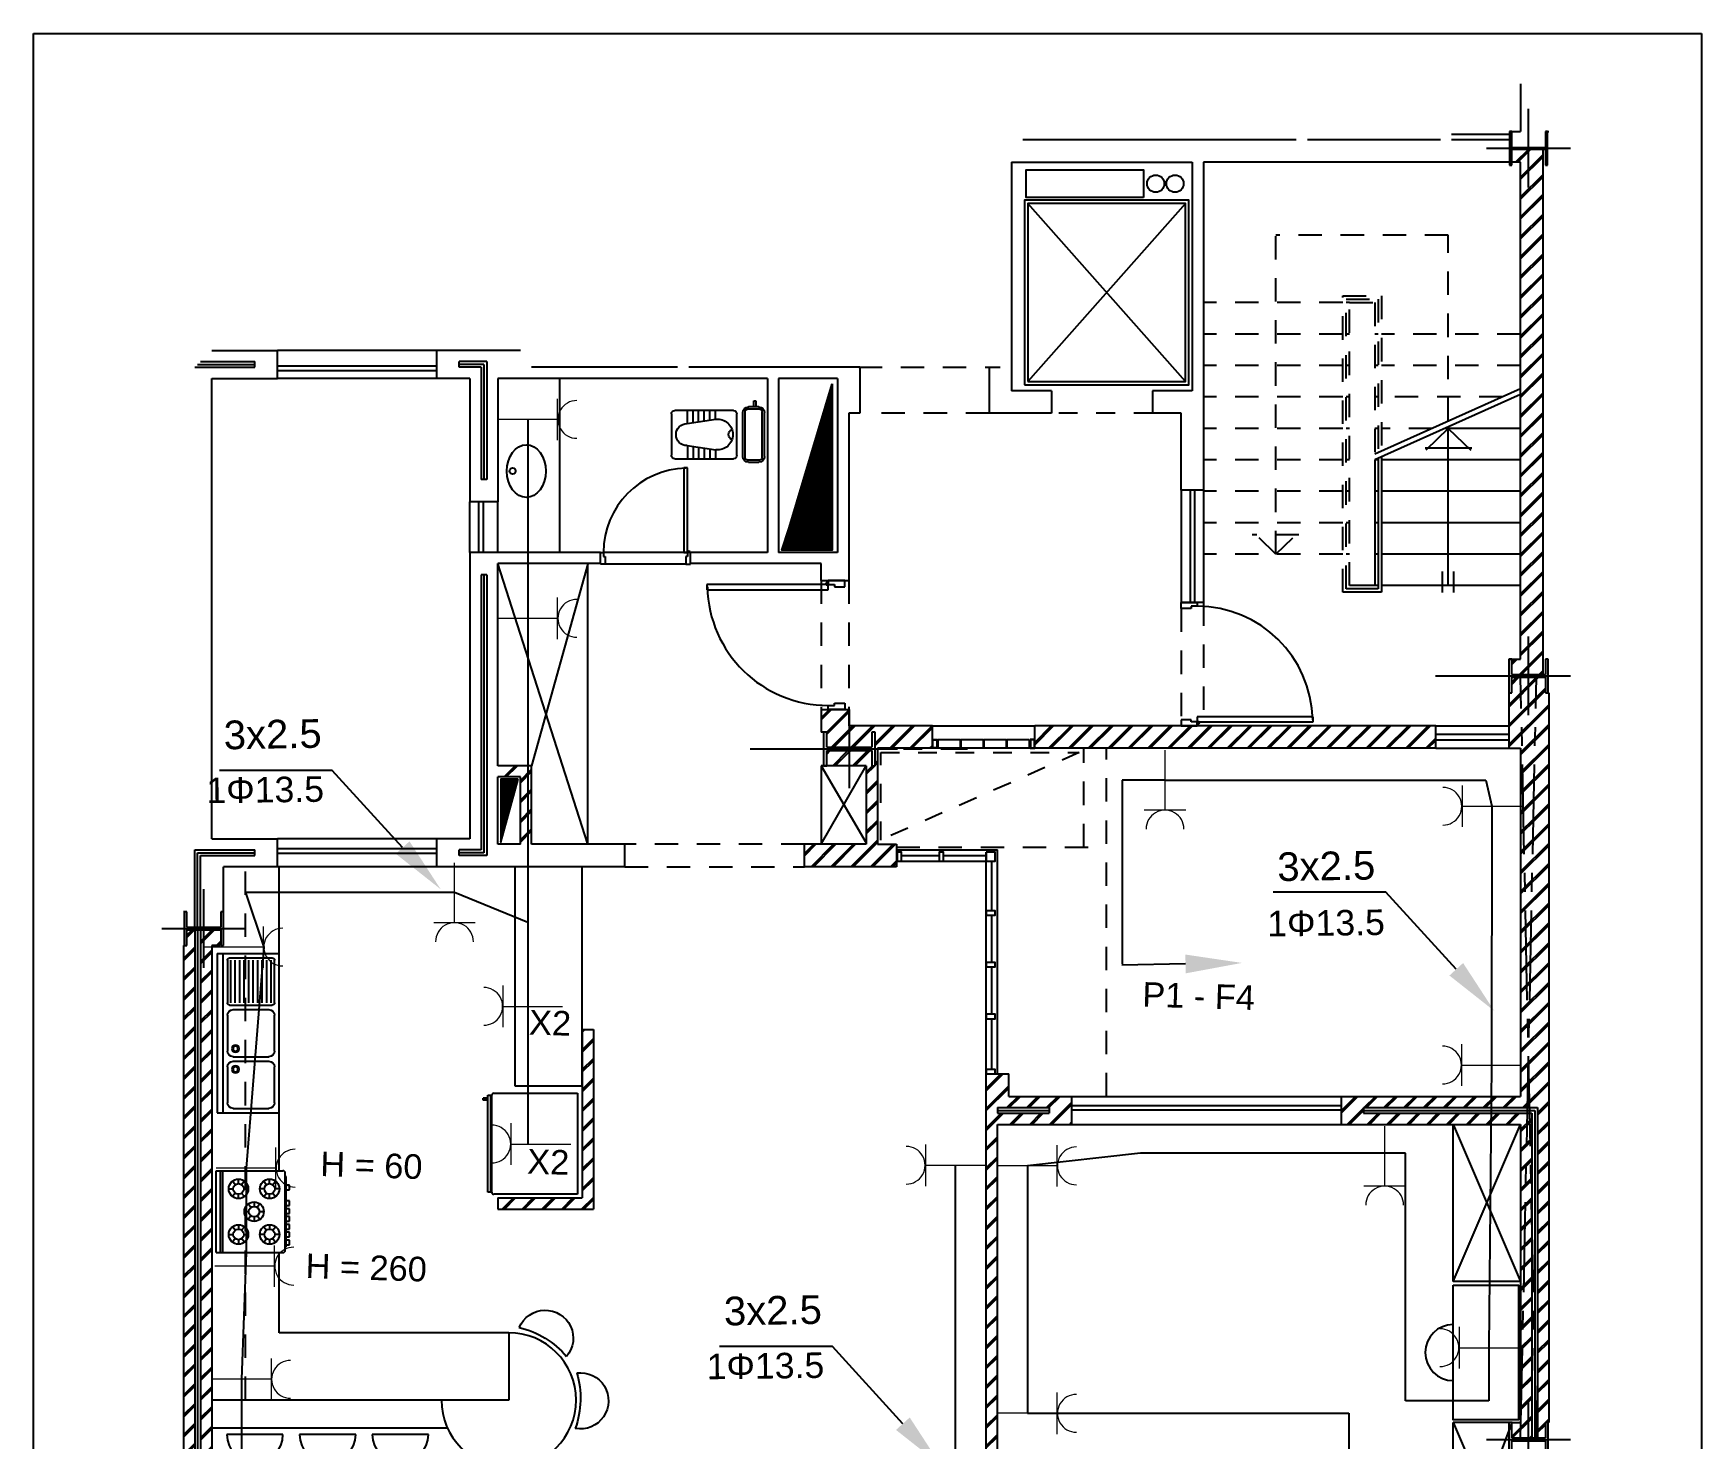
# Model space of a CAD drawing. Header units: inches. Extents: x 10.7 to 41.1, y 27.3 to 57.7.
# Drawn here: x 10.73 to 19.64, y 50.13 to 57.64 of the extents above; entities that cross this region are included whole.
import ezdxf
from ezdxf import colors
from ezdxf.entities.mleader import LeaderData, LeaderLine
from ezdxf.math import Vec2, Vec3

# ---------------------------------------------------------------- set-up
doc = ezdxf.new("R2010")
doc.units = ezdxf.units.IN
doc.header["$MEASUREMENT"] = 0
doc.linetypes.add('ACAD_ISO04W100', pattern=[30, 24, -3, 0, -3])
doc.linetypes.add('HIDDEN', pattern=[0.375, 0.25, -0.125])
for name, color, linetype in [('1', 1, 'Continuous'), ('2', 2, 'Continuous'), ('3', 3, 'Continuous'), ('4', 4, 'Continuous'), ('6', 6, 'Continuous'), ('ax', 1, 'Continuous'), ('badband', 3, 'Continuous'), ('cables', 60, 'Continuous'), ('ct', 5, 'Continuous'), ('DIM', 2, 'Continuous'), ('DOOR', 1, 'Continuous'), ('DOR', 2, 'Continuous'), ('FUR', 7, 'Continuous'), ('HATCH', 1, 'Continuous'), ('hatch-2', 4, 'Continuous'), ('PDF2_Geometry', 7, 'Continuous'), ('PLM', 7, 'Continuous'), ('WALL', 4, 'Continuous')]:
    doc.layers.add(name, color=color, linetype=linetype)
doc.layers.get('DIM').off()
doc.styles.get("Standard").update_dxf_attribs({"font": 'arial.ttf'})
doc.linetypes.add('BATTING', pattern='A,0.0001,-0.1,[134,ltypeshp.shx,S=0.1,R=0,X=-0.1,Y=0],-0.2,[134,ltypeshp.shx,S=0.1,R=180,X=0.1,Y=0],-0.1', length=0.4001)
pattern_1 = [(45, (-1810.64032, -14817.61138), (-0.0530330086, 0.0530330086), []), (45, (-1810.62832, -14817.61138), (-0.0530330086, 0.0530330086), [])]

# ---------------------------------------------------------------- blocks, each defined once
blk = doc.blocks.new('WC')
at = {"layer": 'PLM', "color": 2}
for p, q in [((-0.215, -0.043), (-0.215, 0.48)), ((-0.185, 0.51), (0.185, 0.51)), ((0.215, 0.48), (0.215, -0.043)), ((-0.099, 0.367), (-0.215, 0.367)), ((-0.107, 0.317), (-0.215, 0.317)), ((-0.098, 0.37), (-0.136, 0.113)), ((0.098, 0.37), (0.136, 0.113)), ((0.098, 0.367), (0.215, 0.367)), ((0.106, 0.317), (0.215, 0.317)), ((-0.114, 0.267), (-0.215, 0.267)), ((-0.121, 0.217), (-0.215, 0.217)), ((-0.129, 0.167), (-0.215, 0.167)), ((0.113, 0.267), (0.215, 0.267)), ((0.12, 0.217), (0.215, 0.217)), ((0.128, 0.167), (0.215, 0.167)), ((-0.136, 0.117), (-0.215, 0.117)), ((0.135, 0.117), (0.215, 0.117)), ((0.206, -0.146), (-0.206, -0.146)), ((0.196, -0.126), (-0.196, -0.126)), ((0.185, -0.073), (-0.185, -0.073)), ((-0.3, -0.224), (-0.3, -0.242)), ((-0.246, -0.224), (-0.3, -0.224)), ((-0.3, -0.242), (-0.246, -0.242)), ((-0.246, -0.27), (-0.246, -0.176)), ((-0.226, -0.28), (-0.226, -0.166)), ((0.226, -0.166), (0.226, -0.28)), ((0.246, -0.176), (0.246, -0.27)), ((0.206, -0.3), (-0.206, -0.3)), ((0.196, -0.32), (-0.196, -0.32))]:
    blk.add_line(p, q, dxfattribs=at)
for centre, radius, start, end in [((-0.185, 0.48), 0.03, 90, 180), ((0, 0.37), 0.0982, 0, 180), ((0.185, 0.48), 0.03, 0, 90), ((-0.002, 0.098), 0.135, 173.3707, 270.7211), ((0, -0.05), 0.05, 23.3869, 156.6131), ((0.002, 0.098), 0.135, 269.2789, 6.6293), ((-0.196, -0.176), 0.05, 90, 180), ((-0.206, -0.166), 0.02, 90, 180), ((-0.185, -0.043), 0.03, 180, 270), ((0.185, -0.043), 0.03, 270, 0), ((0.196, -0.176), 0.05, 0, 90), ((0.206, -0.166), 0.02, 0, 90), ((-0.196, -0.27), 0.05, 180, 270), ((-0.206, -0.28), 0.02, 180, 270), ((0.196, -0.27), 0.05, 270, 0), ((0.206, -0.28), 0.02, 270, 0)]:
    blk.add_arc(centre, radius, start, end, dxfattribs=at)
blk = doc.blocks.new('PROR')
at = {"layer": 'DOOR'}
for p, q in [((-3.2, 0), (-3.2, -4.8)), ((0, 0), (-3.2, 0)), ((0, -1.5), (0, 0)), ((-5, -4.8), (-5, -13)), ((-3.2, -4.8), (-5, -4.8)), ((0, -13), (0, -11.5)), ((-5, -13), (0, -13))]:
    blk.add_line(p, q, dxfattribs=at)
blk = doc.blocks.new('MEH')
at = {"layer": 'DOR', "color": 1}
for p, q in [((-0.017, 0), (0, 0)), ((0.02, 0), (-0.017, 0)), ((0, 0.013), (0, -0.013)), ((0, 0), (0, 0.013)), ((0, 0), (0.02, 0))]:
    blk.add_line(p, q, dxfattribs=at)
blk.add_circle((0, 0), 0.00745, dxfattribs=at)
blk = doc.blocks.new('PROL')
at = {"layer": 'DOOR'}
for p, q in [((0, -1.5), (0, 0)), ((0, 0), (3.2, 0)), ((3.2, 0), (3.2, -4.8)), ((0, -13), (0, -11.5)), ((3.2, -4.8), (5, -4.8)), ((5, -4.8), (5, -13)), ((5, -13), (0, -13))]:
    blk.add_line(p, q, dxfattribs=at)
blk = doc.blocks.new('DOOR-1')
at = {"layer": 'DOR'}
for p, q in [((0.13, 0.072), (0.13, 0.032)), ((1.07, 0.072), (0.13, 0.072)), ((0.13, 0.032), (1.07, 0.032)), ((1.07, 0.032), (1.07, 0.072))]:
    blk.add_line(p, q, dxfattribs=at)
blk.add_arc((0.13, 0.032), 0.936, 1.1019, 90.0106, dxfattribs=at)
at = {"layer": 'WALL'}
for p, q in [((0, 1), (0.115, 1)), ((0, 0), (0.115, 0))]:
    blk.add_line(p, q, dxfattribs=at)
at = {"layer": 'DOR', "xscale": 0.01, "yscale": 0.01, "zscale": 0.01, "rotation": 270}
for name, p in [('PROL', (0.13, 1)), ('PROR', (0.13, 0))]:
    blk.add_blockref(name, p, dxfattribs=at)
at = {"layer": 'DOR', "rotation": 270}
blk.add_blockref('MEH', (0.138, 0.024), dxfattribs=at)
blk = doc.blocks.new('DOOR-100')
at = {"layer": 'DIM', "rotation": 90}
blk.add_blockref('DOOR-1', (0, 0), dxfattribs=at)
blk = doc.blocks.new('freez-c')
at = {"layer": 'FUR', "color": 11}
for p, q in [((-0.745, 0.9), (0, 0.9)), ((0, 0.9), (0, 0)), ((-0.8, 0.857), (-0.84, 0.857)), ((-0.84, 0.838), (-0.84, 0.857)), ((-0.8, 0.838), (-0.84, 0.838)), ((-0.8, 0.882), (-0.772, 0.882)), ((-0.8, 0.018), (-0.8, 0.882)), ((-0.772, 0.018), (-0.772, 0.882)), ((-0.763, 0.018), (-0.763, 0.882)), ((-0.772, 0.018), (-0.8, 0.018)), ((0, 0), (-0.745, 0))]:
    blk.add_line(p, q, dxfattribs=at)
for centre, start, end in [((-0.745, 0.882), 90, 180), ((-0.745, 0.018), 180, 270)]:
    blk.add_arc(centre, 0.0184, start, end, dxfattribs=at)
blk = doc.blocks.new('KIT4')
at = {"layer": 'FUR', "color": 11}
for p, q in [((-0.365, -0.05), (0.365, -0.05)), ((-0.365, -0.05), (-0.365, -0.645)), ((-0.365, -0.09), (0.365, -0.09)), ((-0.365, -0.11), (0.365, -0.11)), ((0.365, -0.05), (0.365, -0.645)), ((-0.25, -0.249), (-0.29, -0.249)), ((-0.24, -0.22), (-0.272, -0.196)), ((-0.272, -0.301), (-0.24, -0.277)), ((-0.203, -0.162), (-0.203, -0.202)), ((-0.203, -0.296), (-0.203, -0.336)), ((-0.166, -0.22), (-0.134, -0.196)), ((-0.134, -0.301), (-0.166, -0.277)), ((-0.116, -0.249), (-0.156, -0.249)), ((0.116, -0.249), (0.156, -0.249)), ((0.166, -0.22), (0.134, -0.196)), ((0.134, -0.301), (0.166, -0.277)), ((0.203, -0.162), (0.203, -0.202)), ((0.203, -0.296), (0.203, -0.336)), ((0.24, -0.22), (0.272, -0.196)), ((0.272, -0.301), (0.24, -0.277)), ((0.25, -0.249), (0.29, -0.249)), ((-0.203, -0.479), (-0.203, -0.439)), ((-0.047, -0.388), (-0.087, -0.388)), ((-0.037, -0.359), (-0.069, -0.335)), ((-0.069, -0.44), (-0.037, -0.416)), ((0, -0.301), (0, -0.341)), ((0, -0.434), (0, -0.474)), ((0.037, -0.359), (0.069, -0.335)), ((0.069, -0.44), (0.037, -0.416)), ((0.087, -0.388), (0.047, -0.388)), ((0.203, -0.479), (0.203, -0.439)), ((-0.25, -0.526), (-0.29, -0.526)), ((-0.272, -0.474), (-0.24, -0.498)), ((-0.24, -0.555), (-0.272, -0.579)), ((-0.203, -0.613), (-0.203, -0.573)), ((-0.134, -0.474), (-0.166, -0.498)), ((-0.166, -0.555), (-0.134, -0.579)), ((-0.116, -0.526), (-0.156, -0.526)), ((0.116, -0.526), (0.156, -0.526)), ((0.134, -0.474), (0.166, -0.498)), ((0.166, -0.555), (0.134, -0.579)), ((0.203, -0.613), (0.203, -0.573)), ((0.272, -0.474), (0.24, -0.498)), ((0.24, -0.555), (0.272, -0.579)), ((0.25, -0.526), (0.29, -0.526)), ((-0.345, -0.665), (0.345, -0.665)), ((-0.312, -0.675), (-0.312, -0.665)), ((-0.312, -0.675), (0.312, -0.675)), ((-0.295, -0.675), (-0.295, -0.703)), ((-0.295, -0.703), (-0.254, -0.703)), ((-0.254, -0.703), (-0.254, -0.675)), ((-0.225, -0.675), (-0.225, -0.703)), ((-0.225, -0.703), (-0.184, -0.703)), ((-0.184, -0.703), (-0.184, -0.675)), ((-0.155, -0.675), (-0.155, -0.703)), ((-0.155, -0.703), (-0.114, -0.703)), ((-0.114, -0.703), (-0.114, -0.675)), ((-0.085, -0.675), (-0.085, -0.703)), ((-0.085, -0.703), (-0.044, -0.703)), ((-0.044, -0.703), (-0.044, -0.675)), ((-0.015, -0.675), (-0.015, -0.703)), ((-0.015, -0.703), (0.026, -0.703)), ((0.026, -0.703), (0.026, -0.675)), ((0.055, -0.675), (0.055, -0.703)), ((0.055, -0.703), (0.096, -0.703)), ((0.096, -0.703), (0.096, -0.675)), ((0.195, -0.675), (0.195, -0.703)), ((0.195, -0.703), (0.236, -0.703)), ((0.236, -0.703), (0.236, -0.675)), ((0.312, -0.675), (0.312, -0.665))]:
    blk.add_line(p, q, dxfattribs=at)
for centre, radius in [((-0.203, -0.249), 0.0869), ((-0.203, -0.249), 0.0469), ((0.203, -0.249), 0.0869), ((0.203, -0.249), 0.0469), ((-0.203, -0.526), 0.0869), ((0, -0.388), 0.0869), ((0, -0.388), 0.0469), ((0.203, -0.526), 0.0869), ((-0.203, -0.526), 0.0469), ((0.203, -0.526), 0.0469)]:
    blk.add_circle(centre, radius, dxfattribs=at)
for centre, start, end in [((-0.345, -0.645), 180, 270), ((0.345, -0.645), 270, 0)]:
    blk.add_arc(centre, 0.02, start, end, dxfattribs=at)
blk = doc.blocks.new('sink-aa')
at = {"layer": 'PLM', "color": 2}
for p, q in [((-1.42, 0.55), (0, 0.55)), ((-1.42, 0.55), (-1.42, 0)), ((-1.42, 0.5), (0, 0.5)), ((-1.36, 0.46), (-0.98, 0.46)), ((-0.87, 0.46), (-0.55, 0.46)), ((-0.41, 0.46), (-0.09, 0.46)), ((0, 0.55), (0, 0)), ((-1.38, 0.44), (-1.38, 0.06)), ((-0.96, 0.44), (-0.96, 0.06)), ((-0.92, 0.41), (-0.92, 0.09)), ((-0.5, 0.41), (-0.5, 0.09)), ((-0.46, 0.41), (-0.46, 0.09)), ((-0.04, 0.41), (-0.04, 0.09)), ((0, 0), (-1.42, 0)), ((-0.98, 0.04), (-1.36, 0.04)), ((-0.55, 0.04), (-0.87, 0.04)), ((-0.09, 0.04), (-0.41, 0.04))]:
    blk.add_line(p, q, dxfattribs=at)
at = {"layer": 'PLM', "color": 1}
for p, q in [((-0.98, 0.43), (-1.36, 0.43)), ((-0.98, 0.39), (-1.36, 0.39)), ((-0.98, 0.35), (-1.36, 0.35)), ((-0.98, 0.31), (-1.36, 0.31)), ((-0.98, 0.27), (-1.36, 0.27)), ((-0.98, 0.23), (-1.36, 0.23)), ((-0.98, 0.19), (-1.36, 0.19)), ((-0.98, 0.15), (-1.36, 0.15)), ((-0.98, 0.11), (-1.36, 0.11)), ((-0.98, 0.07), (-1.36, 0.07))]:
    blk.add_line(p, q, dxfattribs=at)
at = {"layer": 'PLM', "color": 2}
for centre, radius in [((-0.572, 0.388), 0.032), ((-0.572, 0.388), 0.022), ((-0.388, 0.388), 0.032), ((-0.388, 0.388), 0.022)]:
    blk.add_circle(centre, radius, dxfattribs=at)
for centre, radius, start, end in [((-1.36, 0.44), 0.02, 90, 180), ((-0.98, 0.44), 0.02, 0, 90), ((-0.87, 0.41), 0.05, 90, 180), ((-0.55, 0.41), 0.05, 0, 90), ((-0.41, 0.41), 0.05, 90, 180), ((-0.09, 0.41), 0.05, 0, 90), ((-1.36, 0.06), 0.02, 180, 270), ((-0.98, 0.06), 0.02, 270, 0), ((-0.87, 0.09), 0.05, 180, 270), ((-0.55, 0.09), 0.05, 270, 0), ((-0.41, 0.09), 0.05, 180, 270), ((-0.09, 0.09), 0.05, 270, 0)]:
    blk.add_arc(centre, radius, start, end, dxfattribs=at)
blk = doc.blocks.new('sec-4')
at = {"layer": 'ct', "color": 1}
for p, q in [((0, -0.35), (0, 0.35)), ((-0.375, 0), (0.375, 0))]:
    blk.add_line(p, q, dxfattribs=at)
at = {"layer": 'ct'}
for p, q in [((-0.15, 0.15), (-0.17, 0.15)), ((-0.17, 0.15), (-0.17, -0.15)), ((-0.15, 0.0075), (-0.15, 0.15)), ((0.17, 0.15), (0.15, 0.15)), ((0.15, 0.15), (0.15, 0.0075)), ((0.17, -0.15), (0.17, 0.15)), ((-0.15, 0.0075), (0.15, 0.0075)), ((-0.15, -0.0075), (0.15, -0.0075)), ((-0.15, -0.15), (-0.15, -0.0075)), ((0.15, -0.0075), (0.15, -0.15)), ((-0.17, -0.15), (-0.15, -0.15)), ((0.15, -0.15), (0.17, -0.15))]:
    blk.add_line(p, q, dxfattribs=at)
blk = doc.blocks.new('sec-3')
at = {"layer": 'ct', "color": 1}
for p, q in [((0, -0.35), (0, 0.35)), ((-0.375, 0), (0.375, 0))]:
    blk.add_line(p, q, dxfattribs=at)
at = {"layer": 'ct'}
for p, q in [((-0.15, 0.15), (-0.175, 0.15)), ((-0.175, 0.15), (-0.175, -0.15)), ((-0.15, 0.012), (-0.15, 0.15)), ((0.175, 0.15), (0.15, 0.15)), ((0.15, 0.15), (0.15, 0.012)), ((0.175, -0.15), (0.175, 0.15)), ((-0.15, 0.012), (0.15, 0.012)), ((-0.15, -0.012), (0.15, -0.012)), ((-0.15, -0.15), (-0.15, -0.012)), ((0.15, -0.012), (0.15, -0.15)), ((-0.175, -0.15), (-0.15, -0.15)), ((0.15, -0.15), (0.175, -0.15))]:
    blk.add_line(p, q, dxfattribs=at)
blk = doc.blocks.new('sec-1')
at = {"layer": 'ct', "color": 1}
for p, q in [((0, -0.35), (0, 0.35)), ((-0.43, 0), (0.43, 0))]:
    blk.add_line(p, q, dxfattribs=at)
at = {"layer": 'ct'}
for p, q in [((-0.2, 0.15), (-0.23, 0.15)), ((-0.23, 0.15), (-0.23, -0.15)), ((-0.2, 0.015), (-0.2, 0.15)), ((0.23, 0.15), (0.2, 0.15)), ((0.2, 0.15), (0.2, 0.015)), ((0.23, -0.15), (0.23, 0.15)), ((-0.2, 0.015), (0.2, 0.015)), ((-0.2, -0.015), (0.2, -0.015)), ((-0.2, -0.15), (-0.2, -0.015)), ((0.2, -0.015), (0.2, -0.15)), ((-0.23, -0.15), (-0.2, -0.15)), ((0.2, -0.15), (0.23, -0.15))]:
    blk.add_line(p, q, dxfattribs=at)
blk = doc.blocks.new('Priz Elec')
at = {"layer": 'PDF2_Geometry', "lineweight": 5}
for points in [[(46.64, 9.4843), (46.64, 9.7077)], [(46.64, 9.596), (46.3184, 9.596)]]:
    blk.add_lwpolyline(points, dxfattribs=at)
blk.add_arc((46.7429, 9.596), 0.1017, 89.72284, 270.27716, dxfattribs=at)
blk = doc.blocks.new('Arrow')
at = {"layer": 'cables', "linetype": 'ByBlock', "lineweight": -2}
blk.add_lwpolyline([(54.0567, 9.1624), (54.0531, 9.3654)], dxfattribs=at)
at = {"layer": 'cables'}
blk.add_solid([(54.0867, 9.1629), (54.06, 8.9824), (54.0267, 9.1619)], dxfattribs=at)

msp = doc.modelspace()

# ---------------------------------------------------------------- hatches: boundary and pattern name
at = {"layer": '1', "ltscale": 0.3}
h = msp.add_hatch(dxfattribs=at)
h.set_pattern_fill('ANSI31', color=256, scale=0.06, style=0)
h.set_pattern_definition([(45, (-641.21715, -5884.358141), (-0.005303300859, 0.005303300859), [])])
h.paths.add_polyline_path([(14.997, 55.7673), (14.767, 54.9974), (14.7283, 54.8784), (14.997, 54.8784)])
h = msp.add_hatch(dxfattribs=at)
h.set_pattern_fill('ANSI31', color=256, scale=0.06, style=0)
h.set_pattern_definition([(45, (-1819.750788, -14817.61138), (-0.005303300859, 0.005303300859), [])])
h.paths.add_polyline_path([(13.3195, 53.6535), (13.2274, 53.6535), (13.2274, 53.3939), (13.2502, 53.4006)])
h.paths.add_polyline_path([(13.2502, 53.4006), (13.2274, 53.3939), (13.2274, 53.3176)])
at = {"layer": 'HATCH', "ltscale": 0.3}
h = msp.add_hatch(dxfattribs=at)
h.set_pattern_fill('WALLINSIDE', color=256, scale=0.6, style=0)
h.set_pattern_definition(pattern_1)
h.paths.add_polyline_path([(18.7973, 57.0211), (18.6293, 57.0211), (18.6293, 56.9506), (18.6773, 56.9506), (18.6773, 54.2956), (18.6293, 54.2956), (18.6293, 54.2131), (18.7973, 54.2131)])
h.paths.add_polyline_path([(18.8273, 54.1156), (18.8243, 54.1156), (18.8093, 54.1156), (18.8093, 54.1981), (18.6293, 54.1981), (18.6293, 54.1156), (18.6143, 54.1156), (18.6143, 53.8186), (18.6773, 53.8186), (18.6773, 53.4419), (18.8273, 53.4419)])
h = msp.add_hatch(dxfattribs=at)
h.set_pattern_fill('WALLINSIDE', color=256, scale=0.6, style=0)
h.set_pattern_definition(pattern_1)
h.paths.add_polyline_path([(16.2473, 53.9386), (16.0799, 53.9386), (16.0799, 53.8186), (16.8043, 53.8186), (18.2243, 53.8186), (18.2243, 53.9386)])
h.paths.add_polyline_path([(15.0893, 53.9386), (15.0893, 53.8246), (15.2093, 53.8246), (15.2093, 53.9056), (15.2273, 53.9056), (15.2273, 53.8156), (15.2393, 53.8156), (15.2393, 53.8186), (15.5339, 53.8186), (15.5339, 53.9386)])
h.paths.add_polyline_path([(14.9693, 53.9056), (14.9693, 53.8246), (15.0893, 53.8246), (15.0893, 53.9386), (15.0863, 53.9386), (15.0863, 54.0256), (14.9393, 54.0256), (14.9393, 53.9056)])
h.paths.add_polyline_path([(15.1793, 53.3056), (15.0893, 53.3056), (15.0893, 53.1856), (15.3413, 53.1856), (15.3413, 53.3056), (15.2393, 53.3056), (15.2393, 53.8156), (15.2273, 53.8156), (15.2273, 53.7256), (15.2093, 53.7256), (15.2093, 53.8066), (15.0893, 53.8066), (15.0893, 53.7256), (15.1793, 53.7256)])
h.paths.add_polyline_path([(14.8493, 53.3056), (14.8493, 53.1856), (15.0893, 53.1856), (15.0893, 53.3056)])
h.paths.add_polyline_path([(15.8213, 49.9786), (17.1131, 49.9786), (17.1131, 50.0386), (15.8813, 50.0386), (15.8813, 51.8086), (16.2773, 51.8086), (16.2773, 51.9586), (15.9413, 51.9586), (15.9413, 52.0786), (15.8213, 52.0786)])
h.paths.add_polyline_path([(15.8813, 51.8986), (16.1573, 51.8986), (16.1573, 51.8686), (15.8813, 51.8686)], flags=16)
h = msp.add_hatch(dxfattribs=at)
h.set_pattern_fill('WALLINSIDE', color=256, scale=0.6, style=0)
h.set_pattern_definition(pattern_1)
h.paths.add_polyline_path([(15.0893, 53.8066), (14.9693, 53.8066), (14.9693, 53.7256), (15.0893, 53.7256)])
h = msp.add_hatch(dxfattribs=at)
h.set_pattern_fill('WALLINSIDE', color=256, scale=0.6, style=0)
h.set_pattern_definition(pattern_1)
h.paths.add_polyline_path([(13.3457, 53.7256), (13.2113, 53.7256), (13.2113, 53.6656), (13.3265, 53.6656)])
h.paths.add_polyline_path([(13.3913, 53.7256), (13.3457, 53.7256), (13.3265, 53.6656), (13.3313, 53.6656), (13.3313, 53.3056), (13.3913, 53.3056)])
h = msp.add_hatch(dxfattribs=at)
h.set_pattern_fill('WALLINSIDE', color=256, scale=0.6, style=0)
h.set_pattern_definition(pattern_1)
h.paths.add_polyline_path([(18.8273, 53.4419), (18.6773, 53.4419), (18.6773, 51.9586), (17.7173, 51.9586), (17.7173, 51.8086), (18.6773, 51.8086), (18.6773, 50.2156), (18.6323, 50.2156), (18.6293, 50.2076), (18.6293, 50.1331), (18.7373, 50.1331), (18.7373, 51.8686), (17.8373, 51.8686), (17.8373, 51.8986), (18.7673, 51.8986), (18.7673, 50.1331), (18.8093, 50.1331), (18.8093, 50.2156), (18.8273, 50.2156)])
h = msp.add_hatch(dxfattribs=at)
h.set_pattern_fill('WALLINSIDE', color=256, scale=0.6, style=0)
h.set_pattern_definition(pattern_1)
h.paths.add_polyline_path([(11.6813, 52.7656), (11.7293, 52.7656), (11.7293, 52.8481), (11.6213, 52.8481), (11.6213, 49.4731), (11.7293, 49.4731), (11.7293, 49.5556), (11.6813, 49.5556)])
h.paths.add_polyline_path([(11.5913, 52.8481), (11.5493, 52.8481), (11.5493, 52.7656), (11.5313, 52.7656), (11.5313, 49.5556), (11.5343, 49.5556), (11.5493, 49.5556), (11.5493, 49.4731), (11.5913, 49.4731)])
h = msp.add_hatch(dxfattribs=at)
h.set_pattern_fill('WALLINSIDE', color=256, scale=0.6, style=0)
h.set_pattern_definition([(45, (-1750.64032, -14817.61138), (-0.0530330086, 0.0530330086), []), (45, (-1750.62832, -14817.61138), (-0.0530330086, 0.0530330086), [])])
h.paths.add_polyline_path([(13.7213, 52.3156), (13.6613, 52.3156), (13.6613, 52.0156), (13.6613, 51.4156), (13.2113, 51.4156), (13.2113, 51.3556), (13.7213, 51.3556)])

# ---------------------------------------------------------------- linework, layer by layer
for p, q in [((10.7282, 44.4007), (10.7282, 57.6396)), ((10.7282, 57.6396), (19.6446, 57.6396)), ((19.6446, 57.6396), (19.6446, 44.1397))]:
    msp.add_line(p, q)
at = {"ltscale": 0.3}
for p, q in [((18.3082, 57.1006), (18.6173, 57.1006)), ((18.2903, 55.5286), (18.1699, 55.4117)), ((18.2903, 54.6886), (18.2903, 55.5367)), ((18.2903, 55.5286), (18.4106, 55.4117)), ((18.1675, 55.4254), (18.4166, 55.4254)), ((18.2603, 54.6517), (18.2603, 54.7636)), ((18.3203, 54.6517), (18.3203, 54.7636))]:
    msp.add_line(p, q, dxfattribs=at)
at = {"layer": '1', "ltscale": 0.5}
for p, q in [((16.8865, 55.7791), (16.0433, 56.7306)), ((16.8865, 56.7306), (16.0433, 55.7791)), ((12.0323, 55.8624), (12.8843, 55.8624)), ((12.0323, 55.8384), (12.8843, 55.8384)), ((16.9103, 55.1986), (16.9103, 54.5986)), ((16.9343, 55.1986), (16.9343, 54.5986)), ((13.1093, 54.8656), (13.1093, 55.1356)), ((13.1333, 54.8656), (13.1333, 55.1356)), ((14.2246, 54.866), (13.7753, 54.866)), ((13.6913, 53.3056), (13.2113, 54.8056)), ((13.6913, 54.8048), (13.3913, 53.7256)), ((14.216, 54.8036), (13.784, 54.8036)), ((14.9393, 53.3056), (15.1793, 53.7256)), ((14.9393, 53.7256), (15.1793, 53.3132)), ((12.0323, 53.2824), (12.8843, 53.2824)), ((12.0323, 53.2584), (12.8843, 53.2584)), ((15.3413, 53.2456), (15.3445, 53.2456)), ((15.3685, 53.2456), (15.5693, 53.2456)), ((15.5933, 53.2456), (15.8213, 53.2456)), ((15.8213, 52.0786), (15.8213, 53.2636)), ((15.3413, 53.2156), (15.8213, 53.2156)), ((15.8513, 52.9509), (15.8513, 53.2156)), ((15.8513, 52.6741), (15.8513, 52.9269)), ((15.8513, 52.3974), (15.8513, 52.6501)), ((15.8513, 52.1026), (15.8513, 52.3734)), ((16.2773, 51.9106), (17.7173, 51.9106)), ((16.2773, 51.8866), (17.7173, 51.8866)), ((18.3173, 50.9686), (18.6773, 51.8086)), ((18.3173, 51.8086), (18.6773, 50.9686)), ((18.3173, 49.3786), (18.6323, 50.2156)), ((18.3173, 50.2156), (18.6773, 49.3786))]:
    msp.add_line(p, q, dxfattribs=at)
at = {"layer": '1', "linetype": 'HIDDEN', "ltscale": 0.5}
for p, q in [((17.3693, 54.8566), (17.3693, 56.5606)), ((18.2903, 56.5606), (17.3693, 56.5606)), ((18.2903, 55.5667), (18.2903, 56.5606)), ((17.7263, 56.2006), (16.9823, 56.2006)), ((17.7263, 54.6526), (17.7263, 56.2366)), ((17.7263, 56.2366), (17.9333, 56.2366)), ((17.7443, 54.6706), (17.7443, 56.2186)), ((17.7443, 56.2186), (17.9153, 56.2186)), ((17.7623, 56.2006), (17.7443, 56.2006)), ((17.7623, 54.6886), (17.7623, 56.2006)), ((17.7623, 56.2006), (17.8973, 56.2006)), ((17.8973, 56.2006), (17.8973, 55.3906)), ((17.9153, 56.2186), (17.9153, 55.3987)), ((17.9333, 56.2366), (17.9333, 55.4067)), ((17.7263, 56.0326), (16.9823, 56.0326)), ((17.7623, 56.0326), (17.7443, 56.0326)), ((17.9153, 56.0326), (17.8973, 56.0326)), ((18.6773, 56.0326), (17.9333, 56.0326)), ((15.1395, 55.8556), (15.8363, 55.8556)), ((17.7263, 55.8646), (16.9823, 55.8646)), ((17.7623, 55.8646), (17.7443, 55.8646)), ((17.9153, 55.8646), (17.8973, 55.8646)), ((18.6773, 55.8646), (17.9333, 55.8646)), ((17.7263, 55.6966), (16.9823, 55.6966)), ((17.7623, 55.6966), (17.7443, 55.6966)), ((17.9153, 55.6966), (17.8973, 55.6966)), ((18.5803, 55.6966), (17.9333, 55.6966)), ((15.8363, 55.6096), (15.2093, 55.6096)), ((17.7263, 55.5286), (16.9823, 55.5286)), ((17.7623, 55.5286), (17.7443, 55.5286)), ((17.9153, 55.5286), (17.8973, 55.5286)), ((18.2053, 55.5286), (17.9333, 55.5286)), ((17.7263, 55.3606), (16.9823, 55.3606)), ((17.7623, 55.3606), (17.7443, 55.3606)), ((16.9823, 55.1986), (16.9823, 54.8566)), ((17.7263, 55.1926), (16.9823, 55.1926)), ((17.7623, 55.1926), (17.7443, 55.1926)), ((17.7263, 55.0246), (16.9823, 55.0246)), ((17.7623, 55.0246), (17.7443, 55.0246)), ((17.492, 54.9598), (17.243, 54.9598)), ((17.3693, 54.8566), (17.2489, 54.9735)), ((17.3693, 54.8566), (17.4896, 54.9735)), ((17.7263, 54.8566), (16.9823, 54.8566)), ((17.7623, 54.8566), (17.7443, 54.8566)), ((14.9393, 54.7156), (14.9393, 54.0256)), ((15.0863, 54.7156), (15.0863, 54.0256)), ((16.9823, 54.5986), (16.9823, 53.9386)), ((16.8623, 54.5656), (16.8623, 53.9716)), ((16.3433, 53.2906), (16.3433, 53.8186)), ((16.4633, 51.9586), (16.4633, 53.8186)), ((14.8493, 53.3056), (13.8893, 53.3056)), ((15.3413, 53.2906), (16.4633, 53.2906)), ((11.8613, 50.3356), (11.8613, 53.1856)), ((13.8893, 53.1856), (14.8493, 53.1856))]:
    msp.add_line(p, q, dxfattribs=at)
at = {"layer": '1', "linetype": 'BATTING', "ltscale": 0.06}
for p, q in [((11.6063, 55.8706), (11.9123, 55.8706)), ((13.1363, 55.8706), (13.0043, 55.8706)), ((13.1363, 55.8706), (13.1363, 55.2556)), ((13.1363, 54.7456), (13.1363, 53.2606)), ((11.6063, 53.2606), (11.9123, 53.2606)), ((11.6063, 52.8631), (11.6063, 53.2606)), ((13.1363, 53.2606), (13.0043, 53.2606)), ((11.6063, 52.8481), (11.6063, 49.4731)), ((15.8813, 51.8836), (16.1573, 51.8836)), ((17.8373, 51.8836), (18.7523, 51.8836)), ((18.7523, 51.8836), (18.7523, 50.1331))]:
    msp.add_line(p, q, dxfattribs=at)
at = {"layer": '1', "linetype": 'HIDDEN', "ltscale": 0.3}
msp.add_line((16.7093, 55.6096), (16.1693, 55.6096), dxfattribs=at)
at = {"layer": '1', "ltscale": 0.3}
for p, q in [((17.9333, 55.3767), (17.9333, 54.6526)), ((17.9153, 55.3687), (17.9153, 54.6706)), ((17.9153, 54.6706), (17.7443, 54.6706)), ((17.9333, 54.6526), (17.7263, 54.6526)), ((18.2243, 53.8936), (18.6143, 53.8936)), ((18.2243, 53.8636), (18.6143, 53.8636))]:
    msp.add_line(p, q, dxfattribs=at)
at = {"layer": '1', "ltscale": 0.5}
for points in [[(16.0253, 55.7611), (16.9045, 55.7611), (16.9045, 56.7486), (16.0253, 56.7486)], [(16.0433, 55.7791), (16.8865, 55.7791), (16.8865, 56.7306), (16.0433, 56.7306)]]:
    msp.add_lwpolyline(points, close=True, dxfattribs=at)
at = {"layer": '1', "ltscale": 0.3}
for points in [[(14.997, 55.7673), (14.997, 54.8784), (14.7283, 54.8784), (14.767, 54.9974)], [(13.3195, 53.6535), (13.2274, 53.6535), (13.2274, 53.3176)], [(15.3445, 53.2156), (15.3685, 53.2156), (15.3685, 53.2636), (15.3445, 53.2636)], [(15.5693, 53.2156), (15.5933, 53.2156), (15.5933, 53.2636), (15.5693, 53.2636)], [(15.8213, 53.2636), (15.8213, 53.2156), (15.8693, 53.2156), (15.8693, 53.2636)], [(15.8213, 52.9509), (15.8213, 52.9269), (15.8693, 52.9269), (15.8693, 52.9509)], [(15.8213, 52.6741), (15.8213, 52.6501), (15.8693, 52.6501), (15.8693, 52.6741)], [(15.8213, 52.3974), (15.8213, 52.3734), (15.8693, 52.3734), (15.8693, 52.3974)], [(15.8213, 52.1026), (15.8213, 52.0786), (15.8693, 52.0786), (15.8693, 52.1026)]]:
    msp.add_lwpolyline(points, close=True, dxfattribs=at)
at = {"layer": '1'}
for points in [[(15.5579, 53.8666), (15.5579, 53.8186), (15.5339, 53.8186), (15.5339, 53.8666)], [(15.5561, 53.8648), (15.5561, 53.8204), (15.5357, 53.8204), (15.5357, 53.8648)], [(16.0559, 53.8666), (16.0559, 53.8186), (16.0799, 53.8186), (16.0799, 53.8666)], [(16.0577, 53.8648), (16.0577, 53.8204), (16.0781, 53.8204), (16.0781, 53.8648)]]:
    msp.add_lwpolyline(points, close=True, dxfattribs=at)
at = {"layer": '1', "linetype": 'HIDDEN', "ltscale": 0.3}
msp.add_lwpolyline([(15.2573, 53.328), (15.2573, 53.7964), (16.3175, 53.7964)], close=True, dxfattribs=at)
at = {"layer": '2', "ltscale": 0.5}
for p, q in [((12.8843, 55.9456), (12.0323, 55.9456)), ((12.8843, 55.7956), (12.0323, 55.7956)), ((13.5413, 54.8648), (13.5413, 55.7956)), ((16.8623, 55.1986), (16.8623, 54.5986)), ((16.9823, 55.1986), (16.9823, 54.5986)), ((13.0613, 54.8656), (13.0613, 55.1356)), ((13.2113, 54.8656), (13.2113, 55.1356)), ((13.6913, 53.3056), (13.6913, 54.8056)), ((17.8973, 54.6886), (17.7623, 54.6886)), ((16.9823, 54.5986), (16.8623, 54.5986)), ((14.9393, 53.7256), (14.9393, 53.3056)), ((12.8843, 53.3356), (12.0323, 53.3356)), ((15.3413, 53.2756), (15.8813, 53.2756)), ((15.8813, 52.0786), (15.8813, 53.2756)), ((12.8843, 53.1856), (12.0323, 53.1856)), ((12.0413, 51.5616), (12.0413, 53.1856)), ((13.3013, 53.1856), (13.3013, 52.0156)), ((13.6613, 52.0156), (13.6613, 53.1856)), ((13.3013, 52.0156), (13.6613, 52.0156)), ((16.2773, 51.9586), (17.7173, 51.9586)), ((16.2773, 51.8086), (17.7173, 51.8086)), ((18.3173, 50.9686), (18.3173, 51.8086)), ((12.0413, 50.6956), (12.0413, 51.1233)), ((18.6773, 50.9686), (18.3173, 50.9686)), ((13.2687, 50.6956), (12.0413, 50.6956)), ((13.2687, 50.6956), (13.2687, 50.3356)), ((13.2687, 50.3356), (11.6813, 50.3356)), ((18.3173, 49.3786), (18.3173, 50.2156)), ((18.6323, 50.2156), (18.3173, 50.2156)), ((12.9414, 50.1856), (11.6813, 50.1856)), ((12.0624, 50.1507), (11.7624, 50.1507)), ((12.4508, 50.1507), (12.1508, 50.1507)), ((12.8393, 50.1507), (12.5393, 50.1507))]:
    msp.add_line(p, q, dxfattribs=at)
at = {"layer": '2', "ltscale": 0.3}
for p, q in [((11.5913, 55.8556), (11.9123, 55.8556)), ((11.6213, 55.8856), (11.9123, 55.8856)), ((11.9123, 55.8556), (11.9123, 55.8856)), ((13.1513, 55.8856), (13.0043, 55.8856)), ((13.0043, 55.8556), (13.0043, 55.8856)), ((13.1213, 55.8556), (13.0043, 55.8556)), ((13.1213, 55.8556), (13.1213, 55.2556)), ((13.1513, 55.8856), (13.1513, 55.2556)), ((13.1513, 55.2556), (13.1213, 55.2556)), ((13.1513, 54.7456), (13.1213, 54.7456)), ((13.1213, 54.7456), (13.1213, 53.2756)), ((13.1513, 54.7456), (13.1513, 53.2456)), ((18.2243, 53.9386), (18.6143, 53.9386)), ((18.2243, 53.8186), (18.6143, 53.8186)), ((11.5913, 53.2756), (11.9123, 53.2756)), ((11.5913, 52.8631), (11.5913, 53.2756)), ((11.6213, 53.2456), (11.9123, 53.2456)), ((11.6213, 52.8631), (11.6213, 53.2456)), ((11.9123, 53.2456), (11.9123, 53.2756)), ((13.1213, 53.2756), (13.0043, 53.2756)), ((13.0043, 53.2456), (13.0043, 53.2756)), ((13.1513, 53.2456), (13.0043, 53.2456)), ((11.5913, 52.8481), (11.5913, 49.4731)), ((11.6213, 52.8481), (11.6213, 49.4731)), ((15.8813, 51.8986), (16.1573, 51.8986)), ((15.8813, 51.8986), (15.8813, 51.8686)), ((16.1573, 51.8986), (16.1573, 51.8686)), ((17.8373, 51.8986), (18.7673, 51.8986)), ((17.8373, 51.8986), (17.8373, 51.8686)), ((18.7673, 51.8986), (18.7673, 50.1331)), ((15.8813, 51.8686), (16.1573, 51.8686)), ((17.8373, 51.8686), (18.7373, 51.8686)), ((18.7373, 51.8686), (18.7373, 50.1331))]:
    msp.add_line(p, q, dxfattribs=at)
at = {"layer": '2'}
msp.add_line((15.5339, 53.9386), (16.0799, 53.9386), dxfattribs=at)
at = {"layer": '2', "ltscale": 0.5}
for points in [[(16.662, 56.7622), (16.0339, 56.7622), (16.0339, 56.9108), (16.662, 56.9108)], [(18.3173, 50.9493), (18.6649, 50.9493), (18.6649, 50.2306), (18.3173, 50.2306)]]:
    msp.add_lwpolyline(points, close=True, dxfattribs=at)
at = {"layer": '2'}
for points in [[(15.6809, 53.8666), (15.6809, 53.8186), (15.5639, 53.8186), (15.5639, 53.8666)], [(15.8039, 53.8666), (15.8039, 53.8186), (15.6869, 53.8186), (15.6869, 53.8666)], [(15.9269, 53.8666), (15.9269, 53.8186), (15.8099, 53.8186), (15.8099, 53.8666)], [(16.0499, 53.8666), (16.0499, 53.8186), (15.9329, 53.8186), (15.9329, 53.8666)]]:
    msp.add_lwpolyline(points, close=True, dxfattribs=at)
at = {"layer": '2', "ltscale": 0.5}
for points in [[(13.3254, 50.7233, -1.170844), (13.5778, 50.5681)], [(13.3254, 50.7233, -0.15838), (13.5778, 50.5681, -0.15838)], [(13.6328, 50.4803, -1.170844), (13.6246, 50.1841)], [(13.6328, 50.4803, -0.15838), (13.6246, 50.1841, -0.15838)]]:
    msp.add_lwpolyline(points, format="xyb", dxfattribs=at)
for centre, radius in [((16.7267, 56.8365), 0.0459), ((16.8302, 56.8365), 0.0459), ((13.2893, 55.3002), 0.0166)]:
    msp.add_circle(centre, radius, dxfattribs=at)
for centre, radius, start, end in [((18.3173, 50.5894), 0.15, 90, 270), ((13.2687, 50.3356), 0.36, 180, 90)]:
    msp.add_arc(centre, radius, start, end, dxfattribs=at)
at = {"layer": '2', "ltscale": 0.3}
for centre in [(11.9124, 50.1507), (12.3008, 50.1507), (12.6893, 50.1507)]:
    msp.add_arc(centre, 0.15, 180, 0, dxfattribs=at)
at = {"layer": '2', "ltscale": 0.5}
msp.add_ellipse((13.3631, 55.3002), major_axis=(0, -0.1411), ratio=0.737011, dxfattribs=at)
at = {"layer": '3', "ltscale": 0.3}
for p, q in [((18.6773, 55.7401), (17.8973, 55.3906)), ((18.6773, 55.7101), (17.8973, 55.3606)), ((18.6773, 55.5286), (18.2723, 55.5286)), ((17.9153, 55.3606), (17.8973, 55.3606)), ((17.8973, 55.3606), (17.8973, 54.6886)), ((18.6773, 55.3606), (17.9333, 55.3606)), ((17.9153, 55.1926), (17.8973, 55.1926)), ((18.6773, 55.1926), (17.9333, 55.1926)), ((17.9153, 55.0246), (17.8973, 55.0246)), ((18.6773, 55.0246), (17.9333, 55.0246)), ((17.9153, 54.8566), (17.8973, 54.8566)), ((18.6773, 54.8566), (17.9333, 54.8566)), ((17.9153, 54.6886), (17.8973, 54.6886)), ((18.6773, 54.6886), (17.9333, 54.6886))]:
    msp.add_line(p, q, dxfattribs=at)
at = {"layer": '4', "ltscale": 0.3}
for p, q in [((18.6773, 57.3706), (18.6773, 57.1156)), ((18.6293, 57.1156), (18.6773, 57.1156)), ((18.8213, 57.1156), (18.8273, 57.1156)), ((18.7973, 54.2131), (18.7973, 57.0211)), ((15.9563, 56.9506), (16.9223, 56.9506)), ((18.6773, 54.2956), (18.6773, 56.9506)), ((12.0323, 55.7956), (12.0323, 55.9456)), ((12.8843, 55.7956), (12.8843, 55.9456)), ((16.1693, 55.7296), (15.9563, 55.7296)), ((18.6143, 54.2956), (18.6773, 54.2956)), ((18.8243, 54.1156), (18.8273, 54.1156)), ((18.8273, 54.1156), (18.8273, 50.2156)), ((18.6143, 53.8186), (18.6773, 53.8186)), ((18.6773, 53.8186), (18.6773, 51.9586)), ((12.0323, 53.1856), (12.0323, 53.3356)), ((12.8843, 53.1856), (12.8843, 53.3356)), ((11.7443, 52.9456), (11.7443, 53.1856)), ((12.0323, 53.1856), (11.7443, 53.1856)), ((11.7263, 52.7656), (11.6813, 52.7656)), ((18.6773, 51.8086), (18.6773, 50.2156)), ((18.6293, 50.2156), (18.6773, 50.2156)), ((18.8243, 50.2156), (18.8273, 50.2156))]:
    msp.add_line(p, q, dxfattribs=at)
at = {"layer": '4', "ltscale": 0.5}
for p, q in [((17.4773, 57.0706), (16.0163, 57.0706)), ((18.2482, 57.0706), (17.5373, 57.0706)), ((18.6173, 57.0706), (18.3082, 57.0706)), ((15.9563, 56.9506), (15.9563, 55.7296)), ((16.9223, 56.9506), (16.9223, 55.7296)), ((16.9823, 56.9506), (16.9823, 55.1986)), ((18.6173, 56.9506), (16.9823, 56.9506)), ((18.6773, 56.9506), (18.6293, 56.9506)), ((11.6813, 55.9456), (12.0323, 55.9456)), ((13.3313, 55.9456), (12.8843, 55.9456)), ((14.1713, 55.8556), (13.3913, 55.8556)), ((15.1463, 55.8556), (14.2313, 55.8556)), ((15.1463, 55.8556), (15.1463, 55.6096)), ((15.8363, 55.8556), (15.8363, 55.6096)), ((15.8363, 55.8556), (15.8963, 55.8556)), ((11.6813, 55.7956), (12.0323, 55.7956)), ((11.6813, 53.3356), (11.6813, 55.7956)), ((13.0613, 55.7956), (12.8843, 55.7956)), ((13.0613, 55.7956), (13.0613, 55.1356)), ((13.2113, 55.7956), (13.2113, 55.1356)), ((14.6513, 55.7956), (13.2113, 55.7956)), ((14.6513, 55.7956), (14.6513, 54.8656)), ((15.0263, 55.7956), (14.7113, 55.7956)), ((14.7113, 55.7956), (14.7113, 54.8656)), ((15.0263, 55.7956), (15.0263, 54.8656)), ((16.1693, 55.7296), (16.1693, 55.6096)), ((16.9223, 55.7296), (16.7093, 55.7296)), ((16.7093, 55.7296), (16.7093, 55.6096)), ((15.1463, 55.6096), (15.0863, 55.6096)), ((15.0863, 55.6096), (15.0863, 54.7156)), ((16.1693, 55.6096), (15.8363, 55.6096)), ((16.8623, 55.6096), (16.7093, 55.6096)), ((16.8623, 55.1986), (16.8623, 55.6096)), ((16.9823, 55.1986), (16.8623, 55.1986)), ((13.2113, 55.1356), (13.0613, 55.1356)), ((13.76, 54.8656), (13.0613, 54.8656)), ((13.0613, 54.8656), (13.0613, 53.3356)), ((14.6513, 54.8656), (14.24, 54.8656)), ((15.0263, 54.8656), (14.7113, 54.8656)), ((13.2113, 53.7256), (13.2113, 54.8056)), ((13.76, 54.8056), (13.2113, 54.8056)), ((14.9393, 54.8056), (14.24, 54.8056)), ((14.9393, 54.7156), (14.9393, 54.8056)), ((14.9393, 54.7156), (15.0863, 54.7156)), ((14.9393, 54.0256), (15.0863, 54.0256)), ((14.9393, 54.0256), (14.9393, 53.9056)), ((15.0863, 54.0256), (15.0863, 53.9386)), ((14.9693, 53.9056), (14.9393, 53.9056)), ((15.2393, 53.8186), (15.2393, 53.3056)), ((13.3913, 53.7256), (13.2113, 53.7256)), ((13.3913, 53.3056), (13.3913, 53.7256)), ((15.1793, 53.7256), (15.1793, 53.3056)), ((13.2113, 53.3056), (13.2113, 53.6656)), ((13.2113, 53.3056), (13.2113, 53.6656)), ((13.3313, 53.6656), (13.2113, 53.6656)), ((13.3313, 53.3056), (13.3313, 53.6656)), ((11.6813, 53.3356), (12.0323, 53.3356)), ((13.0613, 53.3356), (12.8843, 53.3356)), ((13.3313, 53.3056), (13.2113, 53.3056)), ((13.3313, 53.3056), (13.2113, 53.3056)), ((13.8893, 53.3056), (13.3913, 53.3056)), ((13.8893, 53.1856), (13.8893, 53.3056)), ((15.1793, 53.3056), (14.8493, 53.3056)), ((14.8493, 53.1856), (14.8493, 53.3056)), ((15.2393, 53.3056), (15.3413, 53.3056)), ((15.3413, 53.3056), (15.3413, 53.1856)), ((13.8893, 53.1856), (12.8843, 53.1856)), ((15.3413, 53.1856), (14.8493, 53.1856)), ((11.5343, 52.9456), (11.5313, 52.9456)), ((11.5313, 52.7656), (11.5313, 49.5556)), ((11.5343, 52.7656), (11.5313, 52.7656)), ((11.6813, 52.7656), (11.6813, 49.5556)), ((13.6613, 52.3156), (13.6613, 51.4156)), ((13.6613, 52.3156), (13.7213, 52.3156)), ((13.7213, 52.3156), (13.7213, 51.3556)), ((15.8213, 49.9786), (15.8213, 52.0786)), ((15.8213, 52.0786), (15.9413, 52.0786)), ((15.9413, 51.9586), (15.9413, 52.0786)), ((15.9413, 51.9586), (16.2773, 51.9586)), ((16.2773, 51.9586), (16.2773, 51.8086)), ((17.7173, 51.9586), (18.6773, 51.9586)), ((17.7173, 51.9586), (17.7173, 51.8086)), ((15.8813, 50.0386), (15.8813, 51.8086)), ((15.8813, 51.8086), (16.2773, 51.8086)), ((17.7173, 51.8086), (18.6773, 51.8086)), ((13.2113, 51.4156), (13.6613, 51.4156)), ((13.2113, 51.4156), (13.2113, 51.3556)), ((13.2113, 51.3556), (13.7213, 51.3556))]:
    msp.add_line(p, q, dxfattribs=at)
at = {"layer": '4'}
for p, q in [((15.2873, 53.9386), (15.0863, 53.9386)), ((15.5339, 53.9386), (15.0863, 53.9386)), ((15.5339, 53.8186), (15.5339, 53.9386)), ((16.8043, 53.9386), (16.0799, 53.9386)), ((16.0799, 53.8186), (16.0799, 53.9386)), ((18.2243, 53.9386), (16.2473, 53.9386)), ((18.2243, 53.8186), (18.2243, 53.9386)), ((15.5339, 53.8186), (15.2393, 53.8186)), ((16.8043, 53.8186), (16.0799, 53.8186)), ((18.2243, 53.8186), (16.4633, 53.8186)), ((15.1793, 53.7256), (14.9393, 53.7256))]:
    msp.add_line(p, q, dxfattribs=at)
at = {"layer": 'ax', "linetype": 'ACAD_ISO04W100', "ltscale": 0.03}
for p, q in [((18.2219, 54.2056), (19.0382, 54.2056)), ((14.5586, 53.8156), (15.7206, 53.8156))]:
    msp.add_line(p, q, dxfattribs=at)
at = {"layer": 'badband', "linetype": 'ACAD_ISO04W100', "ltscale": 0.02}
for p, q in [((18.7613, 50.1331), (18.6773, 54.1981)), ((18.6773, 50.1331), (18.7613, 54.1981))]:
    msp.add_line(p, q, dxfattribs=at)
at = {"layer": 'cables'}
for p, q in [((13.3709, 55.5764), (13.3709, 54.5133)), ((13.3709, 54.5133), (13.3709, 52.8878)), ((16.7767, 53.6491), (16.5473, 53.6491)), ((16.5473, 53.6491), (16.5473, 52.6669)), ((16.7767, 53.6491), (18.4915, 53.6491)), ((18.4915, 53.6491), (18.5236, 53.509)), ((18.5236, 53.509), (18.5216, 52.126)), ((12.979, 53.0474), (11.8613, 53.0474)), ((11.8613, 53.0474), (11.9596, 52.7564)), ((13.3709, 52.8878), (12.979, 53.0474)), ((13.3709, 52.8878), (13.3709, 52.4394)), ((11.9596, 52.7564), (11.8648, 51.575)), ((13.3709, 52.4394), (13.3709, 51.7038)), ((18.5216, 52.126), (18.5077, 50.6153)), ((13.3709, 51.7038), (13.3709, 51.7038)), ((16.6452, 51.6549), (16.0409, 51.5871)), ((17.9506, 51.6549), (16.6452, 51.6549)), ((18.0618, 51.6549), (17.9506, 51.6549)), ((18.0618, 50.3305), (18.0618, 51.6549)), ((11.8648, 51.575), (11.8648, 51.1233)), ((15.6551, 51.5903), (15.6551, 49.9866)), ((16.0409, 51.5871), (16.0409, 50.2646)), ((11.8648, 51.1233), (11.8409, 50.4464)), ((18.5077, 50.6153), (18.5077, 50.3305)), ((11.8409, 50.4464), (11.8409, 49.8299)), ((18.5077, 50.3305), (18.0618, 50.3305)), ((16.0409, 50.2646), (16.651, 50.2646)), ((16.651, 50.2646), (17.7588, 50.2646)), ((17.6357, 50.2646), (17.6357, 50.2646)), ((17.7588, 50.2646), (17.7588, 49.1197))]:
    msp.add_line(p, q, dxfattribs=at)
at = {"layer": 'hatch-2'}
msp.add_line((18.6143, 54.1156), (18.6143, 53.8186), dxfattribs=at)

# ---------------------------------------------------------------- block references
at = {"ltscale": 0.5}
for name, p, xscale, yscale, zscale, rotation in [('WC', (14.4442, 55.4956), -0.6, 0.6, 0.6, 90), ('DOOR-100', (16.8623, 53.9386), 0.6600000000002183, 0.6600000000002183, 0.6600000000002183, 270)]:
    msp.add_blockref(name, p, dxfattribs=dict(at, xscale=xscale, yscale=yscale, zscale=zscale, rotation=rotation))
at = {"ltscale": 0.5, "xscale": 0.4800000000001091, "yscale": 0.4800000000001091, "zscale": 0.4800000000001091}
msp.add_blockref('DOOR-100', (14.24, 54.8036), dxfattribs=at)
at = {"ltscale": 0.3, "xscale": -0.6, "yscale": 0.6, "zscale": 0.6, "rotation": 90}
msp.add_blockref('sink-aa', (12.0413, 51.8703), dxfattribs=at)
at = {"ltscale": 0.3, "xscale": 0.6, "yscale": 0.6, "zscale": 0.6}
msp.add_blockref('freez-c', (13.6363, 51.4351), dxfattribs=at)
at = {"layer": '4', "ltscale": 0.5, "xscale": 0.6899999999997817, "yscale": 0.6899999999997817, "zscale": 0.6899999999997817, "rotation": 90}
msp.add_blockref('DOOR-100', (15.0659, 54.7156), dxfattribs=at)
at = {"layer": '6', "xscale": 0.6, "yscale": 0.6, "zscale": 0.6, "rotation": 90}
msp.add_blockref('KIT4', (11.6752, 51.3424), dxfattribs=at)
at = {"layer": 'cables', "xscale": 1.6739300178404, "yscale": 1.6739300178404, "zscale": 1.6739300178404, "rotation": 90}
msp.add_blockref('Arrow', (32.2235, -37.8209), dxfattribs=at)
at = {"layer": 'ct', "xscale": 0.6, "yscale": 0.6, "zscale": 0.6}
for name, p in [('sec-4', (18.7193, 57.0256)), ('sec-3', (18.7193, 54.2056)), ('sec-1', (15.0893, 53.8156)), ('sec-3', (11.6393, 52.8556)), ('sec-3', (18.7193, 50.1256))]:
    msp.add_blockref(name, p, dxfattribs=at)
at = {"layer": 'DOOR', "xscale": 0.9922768970743631, "yscale": 0.9922768970743631, "zscale": 0.9922768970743631}
for p in [(-32.7494, 46.0545), (-32.7494, 44.9914), (-34.3214, 43.2345), (-34.2554, 42.0531), (-30.0794, 42.0652), (-34.2629, 41.5294), (-34.2794, 40.9245), (-30.0794, 40.7427)]:
    msp.add_blockref('Priz Elec', p, dxfattribs=at)
for p, rotation in [((7.2548, 99.7693), 270), ((64.6438, 63.0309), 180), ((3.4571, 99.1676), 270), ((59.5174, 61.9613), 180), ((64.6418, 61.6479), 180), ((59.5607, 61.2257), 180), ((8.4287, 97.7596), 270), ((61.7754, 61.1122), 180), ((64.628, 60.1372), 180)]:
    msp.add_blockref('Priz Elec', p, dxfattribs=dict(at, rotation=rotation))

# ---------------------------------------------------------------- texts
at = {"layer": 'cables'}
for s, height, rotation, p in [('3x2.5', 0.15314, 0.99752, (11.747, 53.813)), ('1Φ13.5', 0.13635, 0.71577, (11.654, 53.5254)), ('3x2.5', 0.15314, 0.99752, (17.3781, 53.1088)), ('1Φ13.5', 0.13635, 0.71577, (17.3237, 52.8135)), ('P1 - F4', 0.13137, 358.26565, (16.6538, 52.4383)), ('X2', 0.13137, 358.26565, (13.3759, 52.2891)), ('H = 60', 0.13137, 358.26565, (12.2604, 51.5329)), ('X2', 0.13137, 358.26565, (13.3661, 51.5458)), ('H = 260', 0.13137, 358.26565, (12.1817, 50.9881)), ('3x2.5', 0.15314, 0.99752, (14.4205, 50.734)), ('1Φ13.5', 0.13635, 0.71577, (14.3275, 50.4464))]:
    msp.add_text(s, height=height, rotation=rotation, dxfattribs=at).set_placement(p)

# ---------------------------------------------------------------- leaders
ml = msp.add_multileader_mtext('Standard', dxfattribs=at)
ml.set_content('', color=256)
ml.set_leader_properties()
ml.build(insert=Vec2(0, 0))
ml.multileader.update_dxf_attribs({"dogleg_length": 0.36, "arrow_head_size": 0.3013})
ctx = ml.context
ctx.base_point, ctx.char_height, ctx.arrow_head_size, ctx.landing_gap_size, ctx.plane_origin = Vec3(11.4213, 53.701), 0.3013, 0.3013, 0.1507, Vec3(12.905, 53.0656)
ctx.text_align_type = 2
notes = []
notes.append((ctx, [(0, (1, 1, 0), (12.3253, 53.701), (-1, 0), 0.6026, [(0, [(12.905, 53.0656)], 0, [])])]))
ctx.mtext.insert, ctx.mtext.alignment, ctx.mtext.flow_direction = Vec3(11.572, 53.8517), 3, 5
ml = msp.add_multileader_mtext('Standard', dxfattribs=at)
ml.set_content('', color=256)
ml.set_leader_properties()
ml.build(insert=Vec2(0, 0))
ml.multileader.update_dxf_attribs({"dogleg_length": 0.36, "arrow_head_size": 0.3013})
ctx = ml.context
ctx.base_point, ctx.char_height, ctx.arrow_head_size, ctx.landing_gap_size, ctx.plane_origin = Vec3(17.0525, 53.0507), 0.3013, 0.3013, 0.1507, Vec3(18.5362, 52.4152)
ctx.text_align_type = 2
notes.append((ctx, [(0, (1, 1, 0), (17.9564, 53.0507), (-1, 0), 0.6026, [(0, [(18.5362, 52.4152)], 0, [])])]))
ctx.mtext.insert, ctx.mtext.alignment, ctx.mtext.flow_direction = Vec3(17.2031, 53.2013), 3, 5
ml = msp.add_multileader_mtext('Standard', dxfattribs=at)
ml.set_content('', color=256)
ml.set_leader_properties()
ml.build(insert=Vec2(0, 0))
ml.multileader.update_dxf_attribs({"dogleg_length": 0.36, "arrow_head_size": 0.3013})
ctx = ml.context
ctx.base_point, ctx.char_height, ctx.arrow_head_size, ctx.landing_gap_size, ctx.plane_origin = Vec3(14.0948, 50.622), 0.3013, 0.3013, 0.1507, Vec3(15.5785, 49.9866)
ctx.text_align_type = 2
notes.append((ctx, [(0, (1, 1, 0), (14.9987, 50.622), (-1, 0), 0.6026, [(0, [(15.5785, 49.9866)], 0, [])])]))
ctx.mtext.insert, ctx.mtext.alignment, ctx.mtext.flow_direction = Vec3(14.2455, 50.7726), 3, 5
for ctx, leaders in notes:
    for number, flags, end, landing, length, lines in leaders:
        leader = LeaderData()
        leader.index, (leader.has_last_leader_line, leader.has_dogleg_vector, leader.attachment_direction) = number, flags
        leader.last_leader_point, leader.dogleg_vector, leader.dogleg_length = Vec3(end), Vec3(landing), length
        for number, points, colour, breaks in lines:
            line = LeaderLine()
            line.index, line.vertices, line.color, line.breaks = number, Vec3.list(points), colors.encode_raw_color(colour), breaks
            leader.lines.append(line)
        ctx.leaders.append(leader)

doc.saveas('drawing.dxf')
